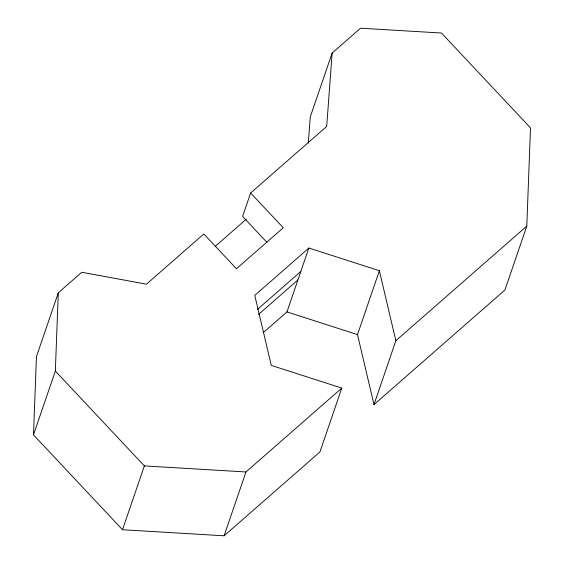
<?xml version="1.0" encoding="UTF-8"?>
<svg xmlns="http://www.w3.org/2000/svg" width="564" height="564" viewBox="0 0 564 564"><rect width="100%" height="100%" fill="white"/><g stroke="black" fill="none" stroke-linecap="round" stroke-linejoin="round"><path stroke-width="0.85" d="M33.495 434.886L36.449 356.617L58.303 292.786L81.766 272.25L146.457 284.178L203.823 233.968L236.45 268.732L283.255 227.764L250.627 193.001L326.704 126.414L332.133 53.065L360.544 28.2L441.492 33.036L530.505 127.88L526.797 226.115L504.921 290.009L373.981 404.614L357.498 334.607L379.375 270.713L308.846 248.012L254.78 295.381L271.27 365.387L341.791 388.088L319.943 451.919L224.105 535.8L122.508 529.737L33.495 434.886L55.342 371.063L58.303 292.786M308.318 143.15L310.263 116.959L332.133 53.065M122.508 529.737L144.363 465.906L55.342 371.063M250.627 193.001L242.605 216.428L266.927 242.344M263.247 332.675L286.97 311.906L308.846 248.012M224.105 535.8L245.96 471.969L341.791 388.088M373.981 404.614L395.857 340.719L526.797 226.115M215.293 246.299L246.39 219.079M257.332 309.509L300.831 271.439M258.368 314.571L297.912 279.955M144.363 465.906L245.96 471.969M286.97 311.906L357.498 334.607M379.375 270.713L395.857 340.719"/></g></svg>
